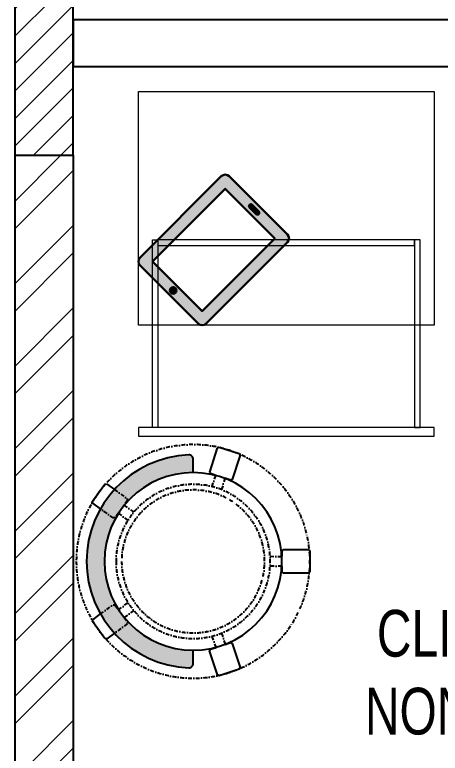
# Model space of a CAD drawing. Header units: feet. Extents: x 5523391 to 5532259, y -5292968 to -5273531.
# Drawn here: x 5524475 to 5525385, y -5279693 to -5278112 of the extents above; entities that cross this region are included whole.
import ezdxf

# ---------------------------------------------------------------- set-up
doc = ezdxf.new("R2010")
doc.units = ezdxf.units.FT
doc.header["$LTSCALE"] = 33
doc.header["$MEASUREMENT"] = 0
doc.linetypes.add('DASHDOT2', pattern=[0.5, 0.25, -0.125, 0, -0.125])
doc.layers.add('A-WALL', color=1, linetype='Continuous')
for name, color, linetype, lineweight in [('HATCH', 9, 'Continuous', 9), ('LENS-DIM', 252, 'Continuous', 5), ('LENS-FURNITURE', 13, 'Continuous', 9), ('LENS-PARTITION', 21, 'Continuous', 25), ('LENS-TEXT', 31, 'Continuous', 5), ('LN-ELEVATION-1', 81, 'Continuous', 25), ('LN-HATCH', 251, 'Continuous', 0)]:
    doc.layers.add(name, color=color, linetype=linetype, lineweight=lineweight)
doc.styles.add('LK TXT', font='GILC____.TTF', dxfattribs={"height": 100})

# ---------------------------------------------------------------- blocks, each defined once
blk = doc.blocks.new('A$Ca642a34f')
at = {"layer": 'LN-HATCH'}
h = blk.add_hatch(dxfattribs=at)
h.set_pattern_fill('ANSI32', color=256, scale=333, angle=180)
h.set_pattern_definition([(225, (-6963588.635154898, 5278065.967602079), (88.29995930067012, -88.29995930067015), []), (225, (-6963647.501794334, 5278065.967602079), (88.29995930067012, -88.29995930067015), [])])
h.paths.add_polyline_path([(5151.028840497136, -10544.82029111869), (4901.028840497136, -10544.82029111869), (4901.028840497136, -16004.82029111869), (5151.028840497136, -16004.82029111869)])
h.paths.add_polyline_path([(-1423.971159502864, -10544.82029111869), (-1548.971159502864, -10544.82029111869), (-1548.971159502864, -16004.82029111869), (-1423.971159502864, -16004.82029111869)])
h.paths.add_polyline_path([(-1423.971159502864, -5414.820291118696), (-1548.971159502864, -5414.820291118696), (-1548.971159502864, -10214.82029111869), (-1423.971159502864, -10214.82029111869)])
h.paths.add_polyline_path([(-1423.971159502864, -3104.820291118697), (-1548.971159502864, -3104.820291118697), (-1548.971159502864, -4829.820291118696), (-1423.971159502864, -4829.820291118696)])
h.paths.add_polyline_path([(-1423.971159502864, 1285.179708881303), (-1548.971159502864, 1285.179708881303), (-1548.971159502864, -1464.820291118696), (-1423.971159502864, -1464.820291118696)])
h.paths.add_polyline_path([(1626.028840497136, 1640.179708881303), (4901.028840497136, 1640.179708881303), (4901.028840497136, -10197.79648159444), (5151.028840497136, -10197.79648159537), (5151.028840497136, -10189.82029111963), (5151.028840497136, 1640.179708881303), (5970.028840497136, 1640.179708881303), (5970.028840497136, 1765.179708881303), (5151.028840497136, 1765.179708881303), (1626.028840497136, 1765.179708881303)])
h = blk.add_hatch(dxfattribs=at)
h.set_pattern_fill('ANSI31', color=256, scale=333, angle=180)
h.set_pattern_definition([(225, (-6963588.635154898, 5278065.967602079), (29.43331976689004, -29.43331976689005), [])])
h.paths.add_polyline_path([(-1548.971159502864, -3104.820291118697), (-1423.971159501932, -3104.820291118697), (-1423.971159502864, -2039.820291118696), (-1548.971159503795, -2039.820291118696)])
at = {"layer": 'A-WALL'}
for p, q in [((-1548.971159502864, -3104.820291118697), (-1423.971159502864, -3104.820291118697)), ((-1548.971159502864, -3104.820291118697), (-1548.971159502864, -4829.820291118696)), ((-1423.971159502864, -3104.820291118697), (-1423.971159502864, -4829.820291118696))]:
    blk.add_line(p, q, dxfattribs=at)
blk.add_lwpolyline([(-1548.971159502864, -3104.820291118697), (-1423.971159501932, -3104.820291118697), (-1423.971159502864, -2039.820291118696), (-1548.971159503795, -2039.820291118696)], close=True, dxfattribs=at)
blk = doc.blocks.new('TRIAL SET CABINET 633x500')
at = {"layer": 'LENS-FURNITURE'}
h = blk.add_hatch(color=9, dxfattribs=at)
h.dxf.hatch_style = 1
edge = h.paths.add_edge_path()
edge.add_line((-8.54246803093703, -981.9670201920668), (115.9083254579454, -857.5162267031847))
edge.add_arc((107.4230440836399, -849.030945328879), 12.00000000009463, 315, 405)
edge.add_line((115.9083254579454, -840.5456639545736), (-58.03994271345434, -666.5973957831737))
edge.add_arc((-66.52522408775982, -675.0826771574792), 12.00000000009463, 45.00000000000002, 135)
edge.add_line((-75.01050546206531, -666.5973957831737), (-199.4612989509478, -791.0481892720562))
edge.add_arc((-190.9760175766423, -799.5334706454303), 11.99999999943607, 135.0000000031442, 225.0000000031442)
edge.add_line((-199.4612989500165, -808.0187520197359), (-25.5130307786167, -981.967020191136))
edge.add_arc((-17.02774940431148, -973.4817388177615), 11.99999999943605, 224.9999999968574, 314.9999999968578)
h.paths.add_polyline_path([(-17.02774940524252, -955.0969625067663), (89.03826777357607, -849.0309453279477), (-66.52522408775982, -693.4674534666119), (-172.5912412665784, -799.5334706454305)], flags=16)
edge = h.paths.add_edge_path(flags=16)
edge.add_line((-138.2965623782947, -741.9042679787381), (-124.1544267544522, -727.7621323548956))
edge.add_arc((-121.3259996296837, -730.5905594796641), 4.000000000031514, 45.00000000000051, 134.9999999999996, ccw=False)
edge.add_arc((-121.3259996296838, -730.5905594796641), 4.000000000031584, -45.000000000000625, 44.999999999999375, ccw=False)
edge.add_line((-118.4975725049153, -733.4189866044327), (-132.6397081287578, -747.561122228275))
edge.add_arc((-135.4681352535263, -744.7326951035067), 4.000000000031524, 225.0000000000006, 314.99999999999966, ccw=False)
edge.add_arc((-135.4681352535261, -744.7326951035066), 4.000000000031665, 135.0000000000006, 225.0000000000006, ccw=False)
edge = h.paths.add_edge_path(flags=16)
edge.add_arc((44.84409394953398, -910.9027886827243), 7, 0, 360)
at = {"layer": 'LENS-FURNITURE', "lineweight": 0}
h = blk.add_hatch(dxfattribs=at)
h.set_pattern_fill('ANSI31', color=252, scale=10, angle=405)
h.set_pattern_definition([(90, (-3772352.875833935, -3684050.327587578), (-1.25, 2e-16), [])])
edge = h.paths.add_edge_path()
edge.add_line((-138.2965623782947, -741.9042679787381), (-124.1544267544522, -727.7621323548956))
edge.add_arc((-121.3259996296837, -730.5905594796641), 4.000000000031514, 45.00000000000051, 134.9999999999996, ccw=False)
edge.add_arc((-121.3259996296838, -730.5905594796641), 4.000000000031584, -45.000000000000625, 44.999999999999375, ccw=False)
edge.add_line((-118.4975725049153, -733.4189866044327), (-132.6397081287578, -747.561122228275))
edge.add_arc((-135.4681352535263, -744.7326951035067), 4.000000000031524, 225.0000000000006, 314.99999999999966, ccw=False)
edge.add_arc((-135.4681352535261, -744.7326951035066), 4.000000000031665, 135.0000000000006, 225.0000000000006, ccw=False)
edge = h.paths.add_edge_path()
edge.add_arc((44.84409394953398, -910.9027886827243), 7, 0, 360)
at = {"layer": 'LENS-FURNITURE'}
blk.add_lwpolyline([(119.4230440827086, -352.4817388160154), (119.4230440827086, -985.4817388160156), (-380.5769559172913, -985.4817388160156), (-380.5769559172913, -352.4817388160154)], close=True, dxfattribs=at)
at = {"layer": 'LENS-FURNITURE', "color": 146}
for points in [[(338.5359051078558, -352.4817388160154), (338.5359051078558, -985.4817388160156), (356.5359051078559, -985.4817388160156), (356.5359051078559, -352.4817388160154)], [(-63.4640948921442, -382.4817388160154), (-63.4640948921442, -394.4817388160154), (338.5359051078558, -394.4817388160154), (338.5359051078558, -382.4817388160154)], [(-63.4640948921442, -394.4817388160154), (-63.4640948921442, -943.4817388160153), (-51.4640948921442, -943.4817388160153), (-51.4640948921442, -394.4817388160154)], [(-63.4640948921442, -955.4817388160152), (-63.4640948921442, -943.4817388160153), (338.5359051078558, -943.4817388160153), (338.5359051078558, -955.4817388160152)]]:
    blk.add_lwpolyline(points, close=True, dxfattribs=at)
at = {"layer": 'LENS-FURNITURE', "color": 18, "lineweight": 30}
for points in [[(-8.54246803093703, -981.9670201920668), (115.9083254579454, -857.5162267031847, 0.4142135623730951), (115.9083254579454, -840.5456639545736), (-58.03994271345434, -666.5973957831737, 0.4142135623730951), (-75.01050546206531, -666.5973957831737), (-199.4612989509478, -791.0481892720562, 0.4142135623730951), (-199.4612989500165, -808.0187520197359), (-25.51303077861669, -981.967020191136, 0.4142135623730951)], [(-138.2965623782947, -741.9042679787381), (-124.1544267544522, -727.7621323548956, -0.4142135623730951), (-118.4975725049153, -727.7621323548956), (-118.4975725049153, -727.7621323548956, -0.4142135623730951), (-118.4975725049153, -733.4189866044327), (-132.6397081287578, -747.561122228275, -0.4142135623730951), (-138.2965623782947, -747.561122228275), (-138.2965623782947, -747.561122228275, -0.4142135623730951)]]:
    blk.add_lwpolyline(points, format="xyb", close=True, dxfattribs=at)
blk.add_lwpolyline([(-17.02774940524252, -955.0969625067663), (89.03826777357607, -849.0309453279477), (-66.52522408775982, -693.4674534666119), (-172.5912412665784, -799.5334706454305)], close=True, dxfattribs=at)
blk.add_circle((44.84409394953398, -910.9027886827243), 7, dxfattribs=at)
blk = doc.blocks.new('DR STOOL')
at = {"layer": 'HATCH'}
h = blk.add_hatch(dxfattribs=at)
h.set_pattern_fill('ANSI36', color=250, angle=-90.00000000000001)
h.set_pattern_definition([(315, (-227.8099174643867, 917.3997257252777), (6.173926083235043, -1.683798022700468), [7.9375, -1.587499999999999, 0, -1.587499999999999])])
edge = h.paths.add_edge_path()
edge.add_line((-190.0000000041909, 4.511094e-10), (-218.6899174675346, 4.511094e-10))
edge.add_arc((-218.6899174670689, 9.120000000388245), 9.119999999940092, 177.6119845363388, 269.9999999996136, ccw=False)
edge.add_arc((-1.8626451e-09, 3.565219e-10), 228.000000002257, 2.3880154632688004, 177.6119845367313, ccw=False)
edge.add_arc((218.6899174633436, 9.120000000497384), 9.120000000051716, -90.00000000034493, 2.3880154629299, ccw=False)
edge.add_line((218.6899174633436, 4.511094e-10), (190, 4.511094e-10))
edge.add_arc((-1.8626451e-09, 4.511094e-10), 190.000000001979, -1.27e-14, 180)
at = {"layer": 'LN-ELEVATION-1', "color": 1, "ltscale": 100}
for p, q in [((-128.6221585394814, 215.4841044476634), (-165.2704676063731, 189.0243927398114)), ((-124.7228340068832, 214.8545704018979), (-128.6221585394814, 215.4841044476634)), ((-112.6981821293011, 198.1996966340157), (-124.7228340068832, 214.8545704018979)), ((124.7553772013634, 214.9803744515593), (112.5488144652918, 198.2845540212292)), ((128.7014972954057, 215.5933048763618), (124.7553772013634, 214.9803744515593)), ((128.7014972954057, 215.5933048763618), (124.7553772013634, 214.9803744515593)), ((165.1911288509145, 188.915192311113), (128.7014972954057, 215.5933048763618)), ((165.1911288509145, 188.915192311113), (128.7014972954057, 215.5933048763618)), ((-165.2704676063731, 189.0243927398114), (-165.9069543029182, 185.0820035930228)), ((-165.9069543029182, 185.0820035930228), (-153.8003208162263, 168.3135803133482)), ((153.6734594982117, 168.4294150282658), (165.7973639420234, 185.0121775862135)), ((165.7973639420234, 185.0121775862135), (165.1911288509145, 188.915192311113)), ((165.7973639420234, 185.0121775862135), (165.1911288509145, 188.915192311113)), ((-191.2928382232785, -35.45407700946089), (-242.9550312487409, -52.24013893969095)), ((-187.9259491492994, -37.1695928365807), (-191.2928382232785, -35.45407700946089)), ((-184.1424400564283, -48.81403796559607), (-187.9259491492994, -37.1695928365807)), ((188.0651108901948, -36.96233201187715), (184.0504167033359, -49.19388854173303)), ((191.3981811110861, -35.27656588272658), (188.0651108901948, -36.96233201187715)), ((243.0100176925771, -52.21682526778022), (191.3981811110861, -35.27656588272658)), ((-242.9550312487409, -52.24013893969095), (-244.7482102331705, -55.75945052818861)), ((-244.7482102331705, -55.75945052818861), (-230.7800458371639, -98.74904560100549)), ((230.715890809428, -98.7280946081737), (244.8123673382215, -55.78040257930116)), ((244.8123673382215, -55.78040257930116), (243.0100176925771, -52.21682526778022)), ((-173.8639617776498, -80.4479453730819), (-177.8421125086024, -68.2044548037811)), ((177.6922140880488, -68.56540505095472), (173.8739495249465, -80.1985000452405)), ((-227.2218665438704, -100.5620286722478), (-175.5596735184081, -83.7759667420105)), ((-175.5596735184081, -83.7759667420105), (-173.8639617776498, -80.4479453730819)), ((173.8739495249465, -80.1985000452405), (175.5794035866856, -83.5704969359358)), ((175.5794035866856, -83.5704969359358), (227.1912401677109, -100.5107563209894)), ((-230.7800458371639, -98.74904560100549), (-227.2218665438704, -100.5620286722478)), ((227.1912401677109, -100.5107563209894), (230.715890809428, -98.7280946081737)), ((-22.72193054761737, -190.2142363802995), (-25.39390889601782, -192.886214728569)), ((-25.39390889601782, -192.886214728569), (-25.39390889601782, -247.2070584567482)), ((-10.47823652112856, -190.2142363802995), (-22.72193054761737, -190.2142363802995)), ((22.78362171910703, -190.2142363802995), (9.910054048988968, -190.2142363802995)), ((25.42475448176265, -192.8553691428751), (22.78362171910703, -190.2142363802995)), ((25.42475448176265, -247.1762128710543), (25.42475448176265, -192.8553691428751)), ((-25.39390889601782, -247.2070584567482), (-22.60096735274419, -250)), ((-22.60096735274419, -250), (22.60096735274419, -250)), ((22.60096735274419, -250), (25.42475448176265, -247.1762128710543))]:
    blk.add_line(p, q, dxfattribs=at)
at = {"layer": 'LN-ELEVATION-1', "linetype": 'DASHDOT2'}
for p, q in [((-92.92521573789418, 170.8129362839827), (-112.6981821293011, 198.1996966340157)), ((112.5488144652918, 198.2845540212292), (92.69529851106927, 171.1294289919315)), ((-153.8003208162263, 168.3135803133482), (-134.1093360339291, 141.0403694751003)), ((-103.4542870586738, 159.9154408004979), (-93.52748446213081, 167.0824927485227)), ((-88.15393704269081, 139.4771787207864), (-103.4542870586738, 159.9154408004979)), ((-93.52748446213081, 167.0824927485227), (-92.92521573789418, 170.8129362839827)), ((103.6608748426661, 159.8406005539291), (88.19885099539533, 139.4487815762331)), ((92.69529851106927, 171.1294289919315), (93.26858203159645, 167.4385604566923)), ((93.26858203159645, 167.4385604566923), (103.6608748426661, 159.8406005539291)), ((133.7372852512635, 141.1612321265929), (153.6734594982117, 168.4294150282658)), ((-130.4219571123831, 140.4450534014686), (-119.9844727469608, 147.9808124662595)), ((-119.9844727469608, 147.9808124662595), (-105.3687285655178, 126.9741353208374)), ((105.4096150295809, 126.94019481352), (120.1194891873747, 147.8074627162714)), ((120.1194891873747, 147.8074627162714), (130.0033113472163, 140.5812532722048)), ((-134.1093360339291, 141.0403694751003), (-130.4219571123831, 140.4450534014686)), ((130.0033113472163, 140.5812532722048), (133.7372852512635, 141.1612321265929)), ((-159.954806596972, -40.49024384317454), (-184.1424400564283, -48.81403796559607)), ((184.0504167033359, -49.19388854173303), (159.8786162491887, -40.79004861696012)), ((-177.8421125086024, -68.2044548037811), (-153.4148110738024, -60.73628028803068)), ((153.3006618716754, -61.02382378749462), (177.6922140880488, -68.56540505095472)), ((-10.92024635523557, -164.6382343793375), (-10.47823652112856, -190.2142363802995)), ((9.910054048988968, -190.2142363802995), (10.35584833659231, -164.674698740353))]:
    blk.add_line(p, q, dxfattribs=at)
at = {"layer": 'LN-ELEVATION-1', "color": 1, "ltscale": 100}
blk.add_lwpolyline([(-190.0000000023283, 0), (-218.6899174656719, 0, -0.4264743413925903), (-227.8019973598421, 9.5, -0.959166304662544), (227.8019973593764, 9.5, -0.4264743413925903), (218.6899174647406, 0), (190.0000000013969, 0)], format="xyb", dxfattribs=at)
at = {"layer": 'LN-ELEVATION-1', "linetype": 'DASHDOT2'}
for radius in [250, 165, 153]:
    blk.add_circle((0, 0), radius, dxfattribs=at)
at = {"layer": 'LN-ELEVATION-1', "color": 1, "ltscale": 100}
blk.add_circle((0, 0), 190, dxfattribs=at)

msp = doc.modelspace()

# ---------------------------------------------------------------- linework, layer by layer
at = {"layer": 'LENS-PARTITION'}
msp.add_lwpolyline([(5526199.915644396, -5278122.95651553), (5524599.915644398, -5278122.95651553), (5524599.915644398, -5278222.956515531), (5526199.915644396, -5278222.956515531)], close=True, dxfattribs=at)

# ---------------------------------------------------------------- block references
at = {"layer": 'LENS-DIM', "color": 2}
msp.add_blockref('A$Ca642a34f', (5526023.8868039, -5275308.136224412), dxfattribs=at)
at = {"layer": 'LENS-FURNITURE', "rotation": 270}
msp.add_blockref('TRIAL SET CABINET 633x500', (5525724.915644397, -5278657.351512264), dxfattribs=at)
at = {"layer": 'LENS-FURNITURE', "xscale": -1, "rotation": 90}
msp.add_blockref('DR STOOL', (5524856.641556015, -5279282.095961628), dxfattribs=at)

# ---------------------------------------------------------------- texts
at = {"layer": 'LENS-TEXT', "color": 0, "linetype": 'Continuous', "ltscale": 3, "insert": (5525463.504953915, -5279519.944655658), "char_height": 100, "attachment_point": 5, "style": 'LK TXT'}
msp.add_mtext_dynamic_manual_height_columns('CLINIC-3\\PNON-OPP', width=783.9636358173434, gutter_width=0.9999999999999992, heights=[0], dxfattribs=at)

doc.saveas('drawing.dxf')
